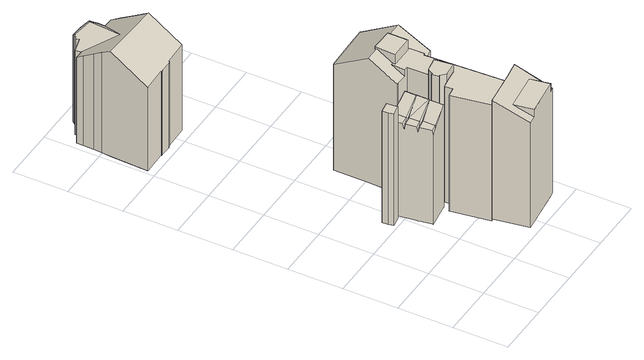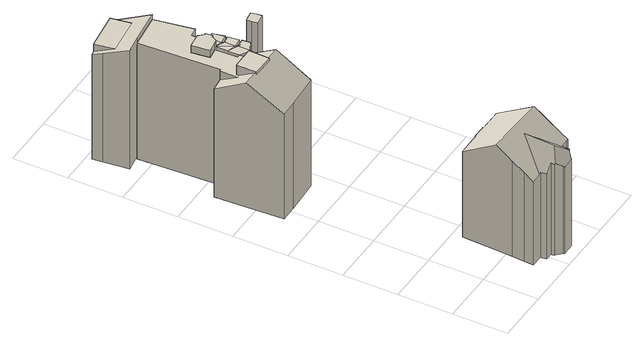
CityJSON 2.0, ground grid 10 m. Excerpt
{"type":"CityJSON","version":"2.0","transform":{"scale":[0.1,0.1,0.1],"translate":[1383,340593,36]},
"CityObjects":{
"building1":{"type":"Building","children":["building1-1","building1-2"]},
"building1-1":{"type":"BuildingPart","attributes":{"measuredHeight":22.79,"roofType":"FLACHDACH","HoeheDach":"61","NiedrigsteTraufeDesGebaeudes":"61","Blattnummer":"102081","HoeheGrund":"38"},"parents":["building1"],"geometry":[{"type":"Solid","lod":"2","boundaries":[[[[0,1,2,3,4,5]],[[6,7,8,9,10,11]],[[11,10,1,0]],[[10,9,2,1]],[[9,8,3,2]],[[8,7,4,3]],[[7,6,5,4]],[[6,11,0,5]]]]}]},
"building1-2":{"type":"BuildingPart","attributes":{"measuredHeight":20.91,"roofType":"Sonstiges","HoeheDach":"59","NiedrigsteTraufeDesGebaeudes":"56","Blattnummer":"102081","HoeheGrund":"38"},"parents":["building1"],"geometry":[{"type":"Solid","lod":"2","boundaries":[[[[12,13,14,15,16]],[[17,13,12]],[[18,13,17]],[[19,20,18,17]],[[21,20,19]],[[22,23,20,21]],[[24,23,22]],[[25,23,24]],[[26,25,24]],[[27,26,24]],[[28,29,26,27]],[[30,31,29,28]],[[32,29,31]],[[14,33,15]],[[25,34,20,23]],[[34,18,20]],[[35,36,37,38,39,40,41,42,43,30,28,27,24,22,21,19,17,12,16,44]],[[16,15,33,45,46,47,48,49,44]],[[43,50,51,52,53,54,55,32,31,30]],[[53,56,57,58,59,60,61,62,18,34,25,54]],[[59,58,57,56,53,52,51,50,43,42,41,40,39,38,37,36,35,44,49,48,47,63,64,60]],[[14,13,18,62,61,65,66,46,45,33]],[[66,65,61,60,64,63,47,46]],[[32,55,54,25,26,29]]]]}]},
"building2":{"type":"Building","children":["building2-1","building2-2","building2-3"]},
"building2-1":{"type":"BuildingPart","attributes":{"measuredHeight":25.68,"roofType":"SATTELDACH","HoeheDach":"63","NiedrigsteTraufeDesGebaeudes":"59","Blattnummer":"102081","HoeheGrund":"38"},"parents":["building2"],"geometry":[{"type":"Solid","lod":"2","boundaries":[[[[67,68,69,70,71,72,73,74,75,76,77,78,79,80,81,82,83,84,85,86]],[[87,88,89,90,91,92,93,94]],[[72,95,96,97,98,99,73]],[[100,86,85,101]],[[101,85,84,102]],[[102,84,83,103]],[[103,83,82,104]],[[104,82,81,105]],[[105,81,80,106]],[[106,80,79,107]],[[108,78,77]],[[109,69,68,110]],[[110,68,67,111]],[[111,67,86,100]],[[112,91,90,113]],[[74,87,94,75]],[[114,109,110,111,100,101,102,103,104,105,106,107,115,116,117,118,119,120,121,122,123,124,125,126,127]],[[94,93,92,91,112,128,76,75]],[[74,73,99,113,90,89,88,87]],[[129,130,131,132,121,120,119,118]],[[109,114,127,97,96,70,69]],[[96,95,72,71,70]],[[97,127,126,125,133,98]],[[134,135,133,125,124,123]],[[132,136,134,123,122,121]],[[117,116,137,138,129,118]],[[115,107,79,78,108,137,116]],[[128,112,113,99,98,133,135,134,136,132,131]],[[138,137,108,77,76,128,131,130,129]]]]}]},
"building2-2":{"type":"BuildingPart","attributes":{"measuredHeight":24.74,"roofType":"FLACHDACH","HoeheDach":"63","NiedrigsteTraufeDesGebaeudes":"63","Blattnummer":"102081","HoeheGrund":"38"},"parents":["building2"],"geometry":[{"type":"Solid","lod":"2","boundaries":[[[[139,140,141,142,143,144,145,146,147]],[[148,149,150,151,152,153,154,155,156]],[[156,155,140,139]],[[155,154,141,140]],[[154,153,142,141]],[[153,152,143,142]],[[152,151,144,143]],[[151,150,145,144]],[[150,149,146,145]],[[149,148,147,146]],[[148,156,139,147]]]]}]},
"building2-3":{"type":"BuildingPart","attributes":{"measuredHeight":24.2,"roofType":"PULTDACH","HoeheDach":"62","NiedrigsteTraufeDesGebaeudes":"59","Blattnummer":"102081","HoeheGrund":"38"},"parents":["building2"],"geometry":[{"type":"Solid","lod":"2","boundaries":[[[[157,158,159,160]],[[161,162,163,164]],[[159,158,165]],[[166,157,160]],[[167,168,169,170]],[[170,169,171,172]],[[173,174,161,164,175,176,177,167,170,172]],[[162,166,160,159,165,171,169,168,178,179,180,163]],[[161,174,173,172,171,165,158,157,166,162]],[[179,178,168,167,177,176]],[[163,180,179,176,175,164]]]]}]},
"building3":{"type":"Building","attributes":{"measuredHeight":21.35,"roofType":"SATTELDACH","HoeheDach":"58","NiedrigsteTraufeDesGebaeudes":"53","Blattnummer":"102081","HoeheGrund":"36"},"geometry":[{"type":"Solid","lod":"2","boundaries":[[[[181,182,183,184,185,186,187,188,189,190,191]],[[189,188,192,193,194,195,196,197,198,199,200,201,202,203,190]],[[197,196,204,205,206,207,208]],[[204,209,210,211,212,213,205]],[[195,214,215,216,217,209,204,196]],[[218,187,186,219]],[[219,186,185,220]],[[220,185,184,221]],[[221,184,183,222]],[[222,183,182,223]],[[223,182,181,224]],[[224,181,191,225]],[[226,203,202,227]],[[227,202,201,228]],[[228,201,200,229]],[[229,200,199,230]],[[230,199,198,231]],[[232,194,193,233]],[[233,193,192,234]],[[235,208,207,236]],[[236,207,206,237]],[[238,213,212,239]],[[239,212,211,240]],[[240,211,210,241]],[[242,217,216,243]],[[243,216,215,244]],[[244,215,214,245]],[[233,234,246,218,219,220,221,222,223,224,225,247,226,227,228,229,230,231,248,235,236,237,249,238,239,240,241,250,242,243,244,245,251,232]],[[209,217,242,250,241,210]],[[206,205,213,238,249,237]],[[214,195,194,232,251,245]],[[248,231,198,197,208,235]],[[187,218,246,234,192,188]],[[191,190,203,226,247,225]]]]}]}
},
"vertices":[
[78,209,22],[79,200,22],[60,197,22],[58,206,22],[57,217,22],[77,220,22],[77,220,250],[57,217,250],[58,206,250],[60,197,250],[79,200,250],[78,209,250],
[86,196,212],[102,198,212],[102,219,212],[101,219,212],[84,210,212],[87,194,202],[140,201,230],[87,193,202],[104,194,212],[87,192,212],[90,172,212],[104,174,212],[90,170,202],[140,177,230],[107,171,212],[90,168,212],[94,146,212],[107,148,212],[94,144,204],[97,145,204],[132,150,226],[101,219,211],[140,178,230],[86,196,21],[87,194,21],[87,193,21],[87,192,21],[90,172,21],[90,170,21],[90,168,21],[94,146,21],[94,144,21],[84,210,21],[106,222,214],[107,222,214],[107,222,21],[106,222,21],[101,219,21],[97,145,21],[132,150,21],[139,151,21],[140,151,21],[140,151,230],[139,151,230],[140,177,21],[140,178,21],[140,201,21],[140,202,21],[140,222,21],[140,222,230],[140,202,230],[109,222,21],[117,222,21],[117,222,219],[109,222,215],
[153,71,252],[217,79,252],[210,227,252],[214,228,252],[214,255,252],[214,260,252],[209,260,252],[209,255,252],[168,255,252],[168,260,252],[164,260,252],[163,235,252],[169,235,252],[171,195,252],[192,198,252],[196,165,252],[170,162,252],[157,160,252],[158,145,252],[141,142,252],[209,255,272],[209,260,272],[209,289,272],[209,292,272],[169,293,272],[169,289,272],[168,260,272],[168,255,272],[214,255,249],[214,228,234],[241,232,236],[238,289,269],[209,289,269],[141,142,16],[158,145,16],[157,160,16],[170,162,16],[196,165,16],[192,198,16],[171,195,16],[169,235,16],[163,235,238],[210,227,16],[217,79,16],[153,71,16],[169,293,267],[209,292,267],[214,228,16],[163,235,16],[143,236,16],[141,236,16],[140,236,16],[140,248,16],[141,289,16],[141,353,16],[142,353,16],[206,356,16],[228,357,16],[235,357,16],[238,289,16],[241,232,16],[169,289,269],[140,236,238],[140,248,245],[141,289,269],[141,353,232],[235,357,230],[206,356,230],[228,357,230],[142,353,232],[143,236,238],[141,236,238],
[171,195,19],[192,198,19],[196,165,19],[170,162,19],[161,171,19],[159,170,19],[157,183,19],[160,183,19],[166,194,19],[166,194,267],[160,183,267],[157,183,267],[159,170,267],[161,171,267],[170,162,267],[196,165,267],[192,198,267],[171,195,267],
[180,9,249],[249,18,249],[243,54,249],[174,45,249],[164,7,20],[164,7,233],[153,71,262],[153,71,20],[249,18,233],[180,9,233],[249,84,20],[249,84,262],[255,38,242],[255,38,20],[257,19,233],[257,19,20],[249,18,20],[180,9,20],[169,73,20],[217,79,20],[238,82,20],[238,82,262],[217,79,262],[169,73,262],
[52,616,176],[52,615,176],[55,615,176],[75,615,176],[79,616,177],[79,617,178],[123,618,179],[125,680,218],[78,682,218],[11,685,218],[8,615,174],[127,711,198],[128,734,184],[129,751,173],[110,751,174],[67,699,208],[32,751,176],[32,749,178],[17,749,178],[14,749,178],[14,736,186],[13,716,199],[12,702,208],[70,756,208],[50,771,191],[45,767,187],[46,761,188],[31,761,176],[90,769,191],[81,778,182],[79,780,179],[58,780,181],[56,777,184],[107,751,177],[106,762,178],[92,762,190],[92,768,190],[123,618,4],[79,617,4],[79,616,4],[75,615,4],[55,615,4],[52,615,4],[52,616,4],[8,615,4],[12,702,4],[13,716,4],[14,736,4],[14,749,4],[17,749,4],[32,749,4],[129,751,4],[128,734,4],[127,711,4],[31,761,4],[46,761,4],[45,767,4],[56,777,4],[58,780,4],[79,780,4],[81,778,4],[92,768,4],[92,762,4],[106,762,4],[107,751,4],[125,680,4],[11,685,4],[32,751,4],[50,771,4],[90,769,4],[110,751,4]
]}
